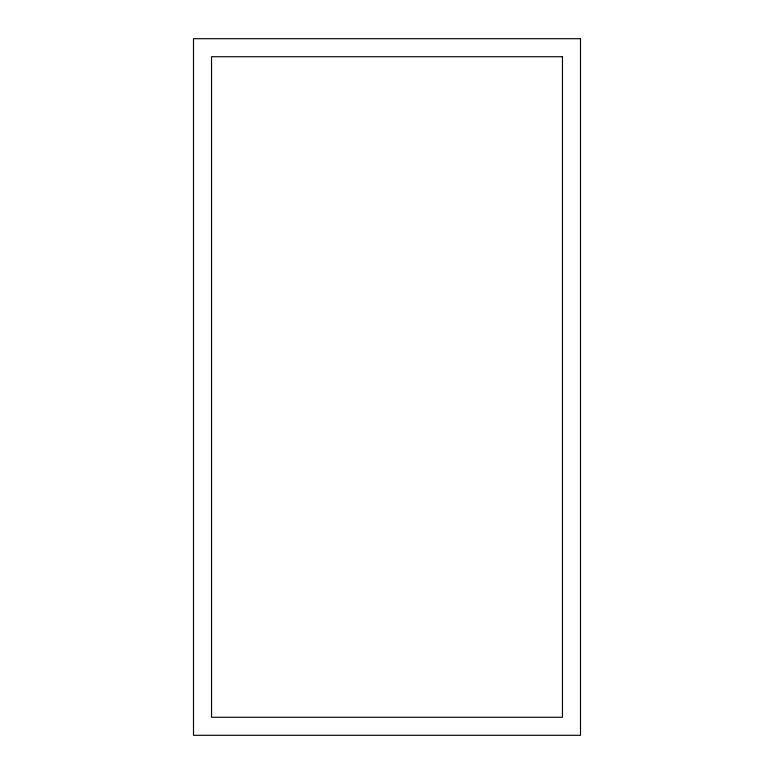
<?xml version="1.0" encoding="UTF-8"?>
<svg xmlns="http://www.w3.org/2000/svg" width="774" height="774" viewBox="0 0 774 774"><rect width="100%" height="100%" fill="white"/><g stroke="black" fill="none" stroke-linecap="round" stroke-linejoin="round"><path stroke-width="1.16" d="M580.5 38.7L193.5 38.7L193.5 735.3L580.5 735.3L580.5 38.7M562.466 56.734L211.534 56.734L211.534 717.266L562.466 717.266L562.466 56.734"/></g></svg>
